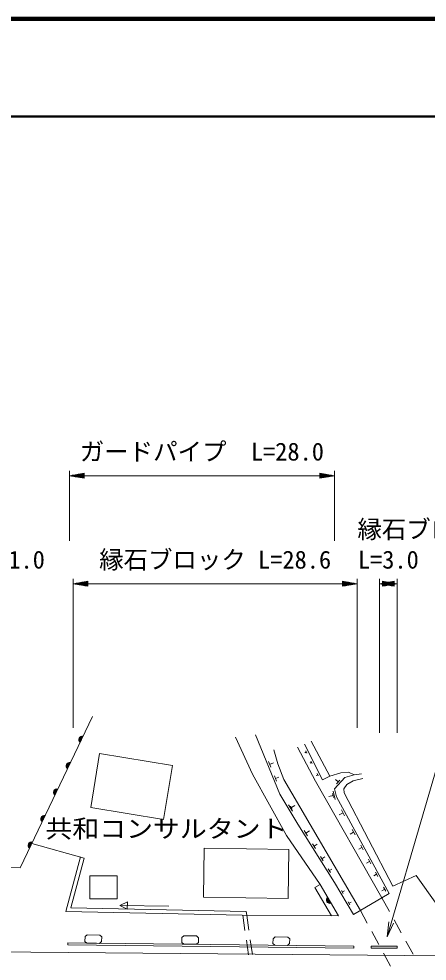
# Model space of a CAD drawing. Units: millimetres, scale not verified. Extents: x 40000 to 680000, y 20000 to 380000.
# Drawn here: x 464591 to 506357, y 283628 to 380000 of the extents above; entities that cross this region are included whole.
import ezdxf
from ezdxf.enums import TextEntityAlignment as Align

# ---------------------------------------------------------------- set-up
doc = ezdxf.new("R2010")
doc.units = ezdxf.units.MM
doc.header["$LTSCALE"] = 1000
for name, color, linetype, lineweight in [('M-BGD', 7, 'Continuous', 13), ('M-STR-HTXT', 7, 'Continuous', 13), ('M-STR-STR1', 1, 'Continuous', 13), ('M-STR-STRD', 7, 'Continuous', 13), ('M-TTL', 2, 'Continuous', 140), ('M-TTL-LINE', 7, 'Continuous', 50)]:
    doc.layers.add(name, color=color, linetype=linetype, lineweight=lineweight)
doc.styles.add('ＭＳ ゴシック', font='')
doc.styles.get('ＭＳ ゴシック').set_extended_font_data('MS Gothic')

# ---------------------------------------------------------------- blocks, each defined once
blk = doc.blocks.new('open_arrow')
at = {"color": 0, "linetype": 'Continuous', "lineweight": -2}
blk.add_lwpolyline([(7.5, 1.25), (0, 0), (7.5, -1.25)], dxfattribs=at)

msp = doc.modelspace()

# ---------------------------------------------------------------- linework, layer by layer
at = {"layer": 'M-BGD'}
for p, q in [((494001, 305021), (493849, 304945)), ((493944, 305135), (494058, 304907)), ((490364, 303463), (490128, 304034)), ((490246, 303749), (490627, 303906)), ((494530, 303963), (494378, 303887)), ((494473, 304077), (494587, 303849)), ((495163, 302698), (495011, 302622)), ((495106, 302812), (495220, 302583)), ((490948, 302048), (490734, 302566)), ((490841, 302307), (491186, 302449)), ((497260, 301955), (496995, 302195)), ((497440, 302153), (497079, 301756)), ((496678, 300780), (496788, 300359)), ((496735, 301021), (496956, 300178)), ((496733, 300570), (496283, 300452)), ((492574, 298954), (492180, 299606)), ((492562, 299169), (492366, 299496)), ((492464, 299332), (492812, 299542)), ((497757, 298795), (497363, 298580)), ((497596, 299091), (497919, 298499)), ((494123, 296441), (493770, 297002)), ((493947, 296722), (494321, 296957)), ((498686, 297089), (498980, 296551)), ((498833, 296820), (498474, 296624)), ((471278, 294174), (465917, 295666)), ((494945, 295136), (494635, 295629)), ((494790, 295382), (495119, 295589)), ((499691, 295246), (499360, 295066)), ((499556, 295494), (499826, 294998)), ((469391, 288690), (470893, 294281)), ((469910, 289080), (471278, 294174)), ((495728, 293893), (495458, 294322)), ((495593, 294107), (495878, 294287)), ((500345, 294046), (500594, 293588)), ((496472, 292711), (496241, 293078)), ((496357, 292894), (496601, 293048)), ((500469, 293817), (500164, 293651)), ((501181, 292510), (500900, 292357)), ((501066, 292721), (501297, 292299)), ((494883, 291152), (495426, 291467)), ((494883, 291152), (496559, 288262)), ((495426, 291467), (497288, 288257)), ((501899, 291194), (502129, 290771)), ((497777, 290557), (497594, 290868)), ((497685, 290713), (497893, 290834)), ((502014, 290982), (501732, 290829)), ((474937, 289324), (475693, 289687)), ((479937, 289244), (474937, 289324)), ((475681, 288937), (474937, 289324)), ((475693, 289687), (475681, 288937)), ((498462, 289390), (498282, 289697)), ((498372, 289544), (498576, 289664)), ((487427, 288331), (469391, 288690)), ((487840, 288722), (469910, 289080)), ((487427, 288331), (497288, 288257)), ((487720, 286757), (487493, 288330)), ((487840, 288722), (487897, 288327)), ((488120, 286784), (487897, 288327)), ((471564, 286318), (471362, 286134)), ((472866, 286303), (471564, 286318)), ((472866, 286303), (473064, 286115)), ((471356, 285651), (471362, 286134)), ((471554, 285463), (471356, 285651)), ((472856, 285448), (471554, 285463)), ((472856, 285448), (473058, 285632)), ((473058, 285632), (473064, 286115)), ((481269, 285553), (481275, 286035)), ((481467, 285365), (481269, 285553)), ((481477, 286219), (481275, 286035)), ((482769, 285349), (481467, 285365)), ((482779, 286204), (481477, 286219)), ((482769, 285349), (482971, 285533)), ((482779, 286204), (482977, 286016)), ((482971, 285533), (482977, 286016)), ((488078, 284283), (487863, 285767)), ((488479, 284310), (488264, 285794)), ((490586, 285444), (490592, 285927)), ((490784, 285256), (490586, 285444)), ((490794, 286110), (490592, 285927)), ((492096, 286095), (490794, 286110)), ((492086, 285241), (492288, 285424)), ((492096, 286095), (492294, 285907)), ((492288, 285424), (492294, 285907)), ((492086, 285241), (490784, 285256))]:
    msp.add_line(p, q, dxfattribs=at)
for points in [[(472136, 308641), (464724, 293177), (450059, 293236)], [(495426, 291467), (491970, 296464), (488499, 302760), (486752, 306548)], [(498819, 288386), (496894, 291665), (493123, 297654), (491288, 300699), (488787, 306759)], [(501715, 290114), (494941, 302031), (493093, 305510)], [(493825, 305821), (495649, 302173), (496405, 302558), (494495, 306131)], [(490683, 305247), (491066, 303795), (491712, 302222), (499535, 288813)], [(496405, 302558), (497534, 302905), (498303, 302955), (498900, 302681)], [(498819, 288386), (502469, 290564), (497099, 300422), (496883, 301242), (497932, 302398), (498900, 302681), (499639, 302788)], [(499767, 302297), (498775, 302074), (498130, 301689), (497820, 301268), (497882, 300833), (502857, 291312), (505238, 292403), (507345, 289408), (507962, 288625), (508503, 288438), (509264, 288349), (520578, 288234), (564909, 288713), (565198, 288968), (565286, 289350), (565257, 290174)], [(427538, 284895), (507897, 284159), (572993, 283779)]]:
    msp.add_lwpolyline(points, dxfattribs=at)
for points in [[(472857, 304874), (480294, 303637), (479377, 298123), (471940, 299360)], [(483484, 290170), (492128, 290034), (492207, 295054), (483563, 295190)], [(471854, 290011), (474637, 290011), (474637, 292342), (471854, 292342)]]:
    msp.add_lwpolyline(points, close=True, dxfattribs=at)
for centre, radius, start, end in [((471072, 306296), 354, 73.18785, 235.59303), ((471072, 306296), 283, 75.41189, 233.36899), ((471072, 306296), 212, 79.15822, 229.62266), ((471072, 306296), 142, 86.86995, 221.91093), ((471072, 306296), 100, 97.18761, 211.59327), ((471072, 306296), 100, 97.18761, 211.59327), ((469776, 303591), 354, 73.18785, 235.59303), ((469776, 303591), 283, 75.41189, 233.36899), ((469776, 303591), 212, 79.15822, 229.62266), ((469776, 303591), 142, 86.86995, 221.91093), ((469776, 303591), 100, 97.18761, 211.59327), ((469776, 303591), 100, 97.18761, 211.59327), ((468479, 300886), 354, 73.18785, 235.59303), ((468479, 300886), 283, 75.41189, 233.36899), ((468479, 300886), 212, 79.15822, 229.62266), ((468479, 300886), 142, 86.86995, 221.91093), ((468479, 300886), 100, 97.18761, 211.59327), ((468479, 300886), 100, 97.18761, 211.59327), ((467182, 298180), 354, 73.18785, 235.59303), ((467182, 298180), 283, 75.41189, 233.36899), ((467182, 298180), 212, 79.15822, 229.62266), ((467182, 298180), 142, 86.86995, 221.91093), ((467182, 298180), 100, 97.18761, 211.59327), ((467182, 298180), 100, 97.18761, 211.59327), ((465885, 295475), 354, 73.18785, 235.59303), ((465885, 295475), 283, 75.41189, 233.36899), ((465885, 295475), 212, 79.15822, 229.62266), ((465885, 295475), 142, 86.86995, 221.91093), ((465885, 295475), 100, 97.18761, 211.59327), ((465885, 295475), 100, 97.18761, 211.59327), ((496404, 289889), 354, 128.9083, 291.31348), ((496404, 289889), 283, 131.13234, 289.08944), ((496404, 289889), 212, 134.87867, 285.34312), ((496404, 289889), 142, 142.5904, 277.63139), ((496404, 289889), 100, 152.90806, 267.31373), ((496404, 289889), 100, 152.90806, 267.31373)]:
    msp.add_arc(centre, radius, start, end, dxfattribs=at)
at = {"layer": 'M-STR-HTXT'}
for p, q in [((469758, 326613), (469758, 333776)), ((469758, 333276), (471258, 333526)), ((470958, 333476), (471258, 333476)), ((471258, 333026), (471258, 333526)), ((496869, 333276), (495369, 333526)), ((495369, 333526), (495369, 333026)), ((495669, 333476), (495369, 333476)), ((496869, 326613), (496869, 333776)), ((469758, 333276), (471258, 333026)), ((469758, 333276), (471258, 333276)), ((471258, 333326), (470058, 333326)), ((471258, 333226), (470058, 333226)), ((470358, 333376), (471258, 333376)), ((470358, 333176), (471258, 333176)), ((471258, 333426), (470658, 333426)), ((471258, 333126), (470658, 333126)), ((470958, 333076), (471258, 333076)), ((471258, 333276), (495369, 333276)), ((495369, 333426), (495969, 333426)), ((496269, 333376), (495369, 333376)), ((495369, 333326), (496569, 333326)), ((496869, 333276), (495369, 333026)), ((496869, 333276), (495369, 333276)), ((495369, 333226), (496569, 333226)), ((496269, 333176), (495369, 333176)), ((495369, 333126), (495969, 333126)), ((495669, 333076), (495369, 333076)), ((470148, 307502), (470148, 322725)), ((470148, 322225), (471648, 322475)), ((470148, 322225), (471648, 321975)), ((470148, 322225), (471648, 322225)), ((471648, 322275), (470448, 322275)), ((471648, 322175), (470448, 322175)), ((470748, 322325), (471648, 322325)), ((470748, 322125), (471648, 322125)), ((471648, 322375), (471048, 322375)), ((471648, 322075), (471048, 322075)), ((471348, 322425), (471648, 322425)), ((471348, 322025), (471648, 322025)), ((471648, 321975), (471648, 322475)), ((471648, 322225), (497696, 322225)), ((499196, 322225), (497696, 322475)), ((497696, 322475), (497696, 321975)), ((497996, 322425), (497696, 322425)), ((497696, 322375), (498296, 322375)), ((498596, 322325), (497696, 322325)), ((497696, 322275), (498896, 322275)), ((499196, 322225), (497696, 321975)), ((499196, 322225), (497696, 322225)), ((497696, 322175), (498896, 322175)), ((498596, 322125), (497696, 322125)), ((497696, 322075), (498296, 322075)), ((497996, 322025), (497696, 322025)), ((499196, 307502), (499196, 322725)), ((501469, 306974), (501469, 322725)), ((501469, 322225), (502969, 322475)), ((501469, 322225), (502969, 321975)), ((501469, 322225), (502969, 322225)), ((502969, 322275), (501769, 322275)), ((502969, 322175), (501769, 322175)), ((503298, 322225), (501798, 322475)), ((501798, 322475), (501798, 321975)), ((502098, 322425), (501798, 322425)), ((501798, 322375), (502398, 322375)), ((502698, 322325), (501798, 322325)), ((501798, 322275), (502998, 322275)), ((503298, 322225), (501798, 321975)), ((503298, 322225), (501798, 322225)), ((501798, 322175), (502998, 322175)), ((502698, 322125), (501798, 322125)), ((501798, 322075), (502398, 322075)), ((502098, 322025), (501798, 322025)), ((502069, 322325), (502969, 322325)), ((502069, 322125), (502969, 322125)), ((502969, 322375), (502369, 322375)), ((502969, 322075), (502369, 322075)), ((502669, 322425), (502969, 322425)), ((502669, 322025), (502969, 322025)), ((502969, 321975), (502969, 322475)), ((503298, 306974), (503298, 322725))]:
    msp.add_line(p, q, dxfattribs=at)
msp.add_lwpolyline([(502258, 286132), (517682, 338748), (542988, 338748)], dxfattribs=at)
at = {"layer": 'M-STR-STR1'}
for p, q in [((502489, 288721), (501715, 290114)), ((499535, 288813), (500232, 287526)), ((503704, 286536), (502975, 287847)), ((500708, 286646), (501422, 285327)), ((504919, 284352), (504190, 285662)), ((501898, 284448), (502612, 283128))]:
    msp.add_line(p, q, dxfattribs=at)
at = {"layer": 'M-STR-STRD'}
for p, q in [((469602, 285503), (469599, 285303)), ((469599, 285303), (498855, 284962)), ((469602, 285503), (498856, 285162)), ((498856, 285162), (498855, 284962)), ((500623, 285162), (503273, 285162)), ((500623, 285162), (500623, 284962)), ((500623, 284962), (503273, 284962)), ((503273, 285162), (503273, 284962))]:
    msp.add_line(p, q, dxfattribs=at)
at = {"layer": 'M-TTL'}
msp.add_line((680000, 380000), (40000, 380000), dxfattribs=at)
at = {"layer": 'M-TTL-LINE'}
msp.add_line((40000, 370000), (680000, 370000), dxfattribs=at)

# ---------------------------------------------------------------- block references
at = {"layer": 'M-STR-HTXT', "xscale": 200, "yscale": 200, "rotation": 73.7}
msp.add_blockref('open_arrow', (502258, 286132), dxfattribs=at)

# ---------------------------------------------------------------- texts
at = {"layer": 'M-BGD', "style": 'ＭＳ ゴシック', "width": 1.1}
msp.add_text('共和コンサルタント', height=1833, dxfattribs=at).set_placement((479689, 295705), align=Align.BOTTOM_CENTER)
at = {"layer": 'M-STR-HTXT', "style": 'ＭＳ ゴシック'}
for s, p in [('ガードパイプ  L=28.0', (483314, 334276)), ('縁石ブロック', (506724, 326332)), ('縁石ブロックL=11.0', (456011, 323225)), ('縁石ブロック L=28.6', (484672, 323225)), ('L=3.0', (502384, 323225))]:
    msp.add_text(s, height=1833, dxfattribs=at).set_placement(p, align=Align.BOTTOM_CENTER)

doc.saveas('drawing.dxf')
